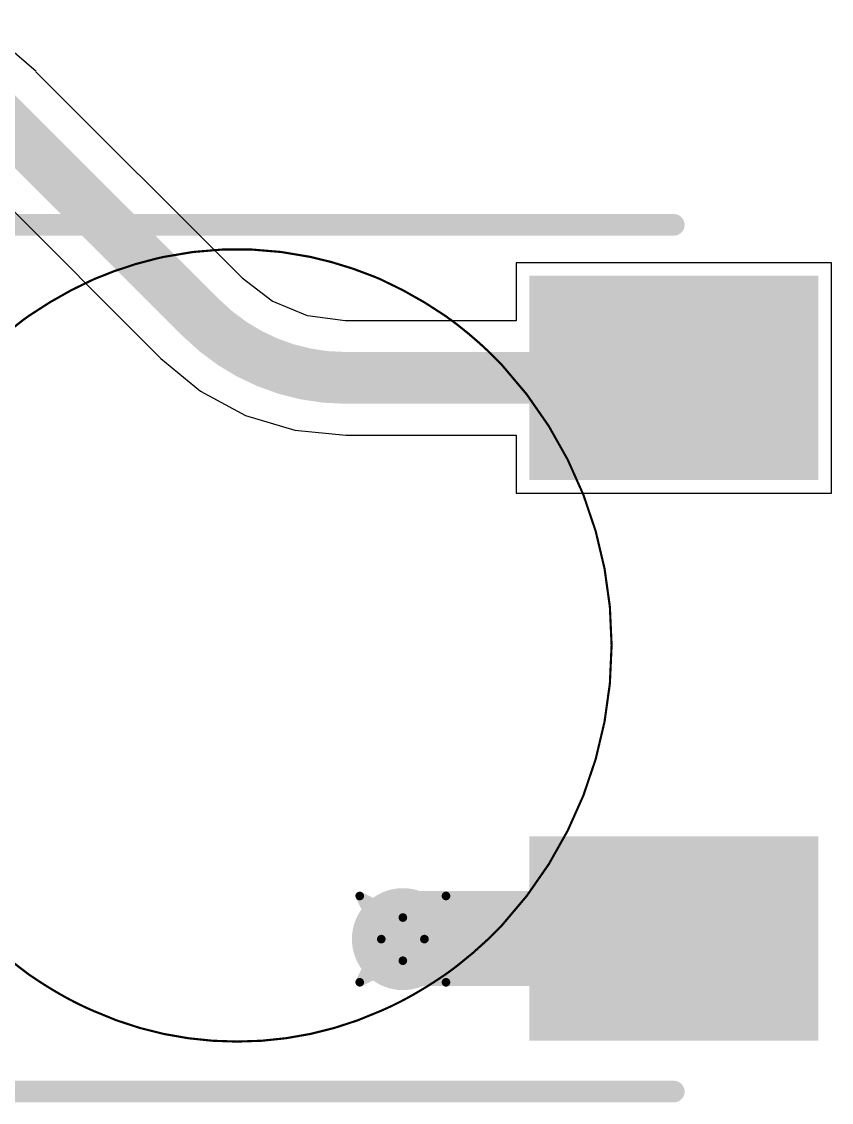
# Model space of a CAD drawing. Header units: inches. Extents: x -11 to 1110, y -7 to 455.
# Drawn here: x 656.67 to 661.44, y 268.26 to 274.62 of the extents above; entities that cross this region are included whole.
import ezdxf

# ---------------------------------------------------------------- set-up
doc = ezdxf.new("R2010")
doc.units = ezdxf.units.IN
for name, color, linetype in [('Bottom Layer', 5, 'Continuous'), ('Drill Drawing', 1, 'Continuous'), ('Mechanical 7', 56, 'Continuous'), ('Top Layer', 1, 'Continuous'), ('Top Overlay', 2, 'Continuous'), ('Top Paste', 8, 'Continuous'), ('Top Solder', 216, 'Continuous'), ('Via Holes', 16, 'Continuous')]:
    doc.layers.add(name, color=color, linetype=linetype)

msp = doc.modelspace()

# ---------------------------------------------------------------- hatches: boundary and pattern name
at = {"layer": 'Bottom Layer'}
h = msp.add_hatch(color=5, dxfattribs=at)
edge = h.paths.add_edge_path()
edge.add_arc((658.9198, 269.2167), 0.3, 0, 360)
at = {"layer": 'Top Layer'}
for points in [[(661.2654, 272.0201), (659.7654, 272.0201), (659.7654, 273.0201), (661.2654, 273.0201)], [(659.7654, 269.7201), (661.2654, 269.7201), (661.2654, 268.7201), (659.7654, 268.7201)]]:
    msp.add_hatch(color=1, dxfattribs=at).paths.add_polyline_path(points)
h = msp.add_hatch(color=1, dxfattribs=at)
edge = h.paths.add_edge_path()
edge.add_arc((658.9198, 269.2167), 0.3, 0, 360)
at = {"layer": 'Top Paste'}
for points in [[(661.2654, 272.0201), (659.7654, 272.0201), (659.7654, 273.0201), (661.2654, 273.0201)], [(659.7654, 269.7201), (661.2654, 269.7201), (661.2654, 268.7201), (659.7654, 268.7201)]]:
    msp.add_hatch(color=8, dxfattribs=at).paths.add_polyline_path(points)
at = {"layer": 'Top Solder'}
for points in [[(661.367, 271.9185), (659.6638, 271.9185), (659.6638, 273.1217), (661.367, 273.1217)], [(659.6638, 269.8217), (661.367, 269.8217), (661.367, 268.6185), (659.6638, 268.6185)]]:
    msp.add_hatch(color=216, dxfattribs=at).paths.add_polyline_path(points)
at = {"layer": 'Via Holes'}
h = msp.add_hatch(color=7, dxfattribs=at)
edge = h.paths.add_edge_path()
edge.add_arc((658.9198, 269.2167), 0.15, 0, 360)

# ---------------------------------------------------------------- linework, layer by layer
at = {"layer": 'Drill Drawing'}
for points in [[(658.6658, 269.4707, 0.0508, 0.0508, 0), (658.9198, 269.3437, 0.0508, 0.0508, 0)], [(658.6658, 269.4707, 0.0508, 0.0508, 0), (658.7928, 269.2167, 0.0508, 0.0508, 0)], [(658.9198, 269.3437, 0.0508, 0.0508, 0), (659.1738, 269.4707, 0.0508, 0.0508, 0)], [(659.0468, 269.2167, 0.0508, 0.0508, 0), (659.1738, 269.4707, 0.0508, 0.0508, 0)], [(658.6658, 268.9627, 0.0508, 0.0508, 0), (658.7928, 269.2167, 0.0508, 0.0508, 0)], [(659.0468, 269.2167, 0.0508, 0.0508, 0), (659.1738, 268.9627, 0.0508, 0.0508, 0)], [(658.6658, 268.9627, 0.0508, 0.0508, 0), (658.9198, 269.0897, 0.0508, 0.0508, 0)], [(658.9198, 269.0897, 0.0508, 0.0508, 0), (659.1738, 268.9627, 0.0508, 0.0508, 0)]]:
    msp.add_lwpolyline(points, format="xyseb", dxfattribs=at)
for points in [[(658.6531, 269.4707, 0.0254, 0.0254, 1), (658.6785, 269.4707, 0.0254, 0.0254, 1)], [(658.6531, 269.4707, 0.0254, 0.0254, 1), (658.6785, 269.4707, 0.0254, 0.0254, 1)], [(659.1611, 269.4707, 0.0254, 0.0254, 1), (659.1865, 269.4707, 0.0254, 0.0254, 1)], [(659.1611, 269.4707, 0.0254, 0.0254, 1), (659.1865, 269.4707, 0.0254, 0.0254, 1)], [(658.9071, 269.3437, 0.0254, 0.0254, 1), (658.9325, 269.3437, 0.0254, 0.0254, 1)], [(658.9071, 269.3437, 0.0254, 0.0254, 1), (658.9325, 269.3437, 0.0254, 0.0254, 1)], [(658.7801, 269.2167, 0.0254, 0.0254, 1), (658.8055, 269.2167, 0.0254, 0.0254, 1)], [(658.7801, 269.2167, 0.0254, 0.0254, 1), (658.8055, 269.2167, 0.0254, 0.0254, 1)], [(659.0341, 269.2167, 0.0254, 0.0254, 1), (659.0595, 269.2167, 0.0254, 0.0254, 1)], [(659.0341, 269.2167, 0.0254, 0.0254, 1), (659.0595, 269.2167, 0.0254, 0.0254, 1)], [(658.9071, 269.0897, 0.0254, 0.0254, 1), (658.9325, 269.0897, 0.0254, 0.0254, 1)], [(658.9071, 269.0897, 0.0254, 0.0254, 1), (658.9325, 269.0897, 0.0254, 0.0254, 1)], [(658.6531, 268.9627, 0.0254, 0.0254, 1), (658.6785, 268.9627, 0.0254, 0.0254, 1)], [(658.6531, 268.9627, 0.0254, 0.0254, 1), (658.6785, 268.9627, 0.0254, 0.0254, 1)], [(659.1611, 268.9627, 0.0254, 0.0254, 1), (659.1865, 268.9627, 0.0254, 0.0254, 1)], [(659.1611, 268.9627, 0.0254, 0.0254, 1), (659.1865, 268.9627, 0.0254, 0.0254, 1)]]:
    msp.add_lwpolyline(points, format="xyseb", close=True, dxfattribs=at)
at = {"layer": 'Mechanical 7'}
for points in [[(657.1003, 273.1009, 0.0127, 0.0127, -0.043682), (657.4707, 273.2231, 0.0127, 0.0127, 0)], [(657.4707, 273.2231, 0.0127, 0.0127, -0.005195), (657.5131, 273.2325, 0.0127, 0.0127, 0)], [(657.5131, 273.2325, 0.0127, 0.0127, -0.104421), (658.3742, 273.2325, 0.0127, 0.0127, 0)], [(658.3742, 273.2325, 0.0127, 0.0127, -0.044079), (658.7472, 273.1176, 0.0127, 0.0127, 0)], [(656.7178, 272.8854, 0.0127, 0.0127, -0.045449), (657.1002, 273.1009, 0.0127, 0.0127, 0)], [(658.7472, 273.1176, 0.0127, 0.0127, -0.004579), (658.7873, 273.1009, 0.0127, 0.0127, 0)], [(658.7873, 273.1009, 0.0127, 0.0127, -0.044871), (659.1697, 272.8854, 0.0127, 0.0127, 0)], [(656.3834, 272.5954, 0.0127, 0.0127, -0.043849), (656.6824, 272.8599, 0.0127, 0.0127, 0)], [(656.6824, 272.8599, 0.0127, 0.0127, -0.005298), (656.7178, 272.8854, 0.0127, 0.0127, 0)], [(659.1697, 272.8854, 0.0127, 0.0127, -0.030448), (659.3762, 272.7199, 0.0127, 0.0127, 0)], [(659.3762, 272.7199, 0.0127, 0.0127, -0.01884), (659.5038, 272.5954, 0.0127, 0.0127, 0)], [(659.5038, 272.5954, 0.0127, 0.0127, -0.189581), (660.149, 270.9469, 0.0127, 0.0127, 0)], [(660.149, 270.9469, 0.0127, 0.0127, -0.189562), (659.5038, 269.2987, 0.0127, 0.0127, 0)], [(656.7178, 269.0084, 0.0127, 0.0127, -0.048593), (656.3834, 269.2987, 0.0127, 0.0127, 0)], [(659.5038, 269.2987, 0.0127, 0.0127, -0.038342), (659.2403, 269.0605, 0.0127, 0.0127, 0)], [(659.2403, 269.0605, 0.0127, 0.0127, -0.010407), (659.1697, 269.0084, 0.0127, 0.0127, 0)], [(656.7178, 269.0084, 0.0127, 0.0127, 0), (656.7545, 268.9836, 0.0127, 0.0127, 0)], [(656.829, 268.9358, 0.0127, 0.0127, -0.008159), (656.7545, 268.9836, 0.0127, 0.0127, 0)], [(659.1697, 269.0084, 0.0127, 0.0127, -0.011616), (659.0584, 268.9358, 0.0127, 0.0127, 0)], [(656.9047, 268.8907, 0.0127, 0.0127, -0.009307), (656.829, 268.9358, 0.0127, 0.0127, 0)], [(659.0584, 268.9358, 0.0127, 0.0127, -0.009184), (658.9826, 268.8907, 0.0127, 0.0127, 0)], [(656.9819, 268.8489, 0.0127, 0.0127, -0.010507), (656.9047, 268.8907, 0.0127, 0.0127, 0)], [(657.1002, 268.7932, 0.0127, 0.0127, -0.018107), (656.9819, 268.8489, 0.0127, 0.0127, 0)], [(658.9055, 268.8489, 0.0127, 0.0127, -0.011663), (658.827, 268.8108, 0.0127, 0.0127, 0)], [(658.9826, 268.8907, 0.0127, 0.0127, -0.010399), (658.9055, 268.8489, 0.0127, 0.0127, 0)], [(657.5131, 268.6584, 0.0127, 0.0127, -0.053918), (657.1003, 268.7932, 0.0127, 0.0127, 0)], [(658.7873, 268.7932, 0.0127, 0.0127, -0.053693), (658.3742, 268.6584, 0.0127, 0.0127, 0)], [(658.827, 268.8108, 0.0127, 0.0127, -0.006318), (658.7873, 268.7932, 0.0127, 0.0127, 0)], [(657.9438, 268.6136, 0.0127, 0.0127, -0.05214), (657.5131, 268.6584, 0.0127, 0.0127, 0)], [(658.3742, 268.6584, 0.0127, 0.0127, -0.052182), (657.9438, 268.6136, 0.0127, 0.0127, 0)]]:
    msp.add_lwpolyline(points, format="xyseb", dxfattribs=at)
for points in [[(657.4675, 273.2231, 0.00635, 0.00635, 1), (657.4739, 273.2231, 0.00635, 0.00635, 1)], [(657.4675, 273.2231, 0.00635, 0.00635, 1), (657.4739, 273.2231, 0.00635, 0.00635, 1)], [(657.5099, 273.2325, 0.00635, 0.00635, 1), (657.5162, 273.2325, 0.00635, 0.00635, 1)], [(657.5099, 273.2325, 0.00635, 0.00635, 1), (657.5162, 273.2325, 0.00635, 0.00635, 1)], [(658.371, 273.2325, 0.00635, 0.00635, 1), (658.3773, 273.2325, 0.00635, 0.00635, 1)], [(658.371, 273.2325, 0.00635, 0.00635, 1), (658.3773, 273.2325, 0.00635, 0.00635, 1)], [(657.0971, 273.1009, 0.00635, 0.00635, 1), (657.1034, 273.1009, 0.00635, 0.00635, 1)], [(657.0971, 273.1009, 0.00635, 0.00635, 1), (657.1034, 273.1009, 0.00635, 0.00635, 1)], [(658.7441, 273.1176, 0.00635, 0.00635, 1), (658.7504, 273.1176, 0.00635, 0.00635, 1)], [(658.7441, 273.1176, 0.00635, 0.00635, 1), (658.7504, 273.1176, 0.00635, 0.00635, 1)], [(658.7841, 273.1009, 0.00635, 0.00635, 1), (658.7905, 273.1009, 0.00635, 0.00635, 1)], [(658.7841, 273.1009, 0.00635, 0.00635, 1), (658.7905, 273.1009, 0.00635, 0.00635, 1)], [(656.6792, 272.8599, 0.00635, 0.00635, 1), (656.6855, 272.8599, 0.00635, 0.00635, 1)], [(656.6792, 272.8599, 0.00635, 0.00635, 1), (656.6855, 272.8599, 0.00635, 0.00635, 1)], [(656.7147, 272.8854, 0.00635, 0.00635, 1), (656.721, 272.8854, 0.00635, 0.00635, 1)], [(656.7147, 272.8854, 0.00635, 0.00635, 1), (656.721, 272.8854, 0.00635, 0.00635, 1)], [(659.1665, 272.8854, 0.00635, 0.00635, 1), (659.1729, 272.8854, 0.00635, 0.00635, 1)], [(659.1665, 272.8854, 0.00635, 0.00635, 1), (659.1729, 272.8854, 0.00635, 0.00635, 1)], [(659.3731, 272.7199, 0.00635, 0.00635, 1), (659.3794, 272.7199, 0.00635, 0.00635, 1)], [(659.3731, 272.7199, 0.00635, 0.00635, 1), (659.3794, 272.7199, 0.00635, 0.00635, 1)], [(659.5006, 272.5954, 0.00635, 0.00635, 1), (659.507, 272.5954, 0.00635, 0.00635, 1)], [(659.5006, 272.5954, 0.00635, 0.00635, 1), (659.507, 272.5954, 0.00635, 0.00635, 1)], [(660.1458, 270.9469, 0.00635, 0.00635, 1), (660.1522, 270.9469, 0.00635, 0.00635, 1)], [(660.1458, 270.9469, 0.00635, 0.00635, 1), (660.1522, 270.9469, 0.00635, 0.00635, 1)], [(659.5006, 269.2987, 0.00635, 0.00635, 1), (659.507, 269.2987, 0.00635, 0.00635, 1)], [(659.5006, 269.2987, 0.00635, 0.00635, 1), (659.507, 269.2987, 0.00635, 0.00635, 1)], [(659.2371, 269.0605, 0.00635, 0.00635, 1), (659.2435, 269.0605, 0.00635, 0.00635, 1)], [(659.2371, 269.0605, 0.00635, 0.00635, 1), (659.2435, 269.0605, 0.00635, 0.00635, 1)], [(656.7147, 269.0084, 0.00635, 0.00635, 1), (656.721, 269.0084, 0.00635, 0.00635, 1)], [(656.7147, 269.0084, 0.00635, 0.00635, 1), (656.721, 269.0084, 0.00635, 0.00635, 1)], [(656.7514, 268.9836, 0.00635, 0.00635, 1), (656.7577, 268.9836, 0.00635, 0.00635, 1)], [(656.7514, 268.9836, 0.00635, 0.00635, 1), (656.7577, 268.9836, 0.00635, 0.00635, 1)], [(659.1665, 269.0084, 0.00635, 0.00635, 1), (659.1729, 269.0084, 0.00635, 0.00635, 1)], [(659.1665, 269.0084, 0.00635, 0.00635, 1), (659.1729, 269.0084, 0.00635, 0.00635, 1)], [(656.8258, 268.9358, 0.00635, 0.00635, 1), (656.8321, 268.9358, 0.00635, 0.00635, 1)], [(656.8258, 268.9358, 0.00635, 0.00635, 1), (656.8321, 268.9358, 0.00635, 0.00635, 1)], [(659.0552, 268.9358, 0.00635, 0.00635, 1), (659.0616, 268.9358, 0.00635, 0.00635, 1)], [(659.0552, 268.9358, 0.00635, 0.00635, 1), (659.0616, 268.9358, 0.00635, 0.00635, 1)], [(656.9015, 268.8907, 0.00635, 0.00635, 1), (656.9079, 268.8907, 0.00635, 0.00635, 1)], [(656.9015, 268.8907, 0.00635, 0.00635, 1), (656.9079, 268.8907, 0.00635, 0.00635, 1)], [(656.9787, 268.8489, 0.00635, 0.00635, 1), (656.985, 268.8489, 0.00635, 0.00635, 1)], [(656.9787, 268.8489, 0.00635, 0.00635, 1), (656.985, 268.8489, 0.00635, 0.00635, 1)], [(658.9023, 268.8489, 0.00635, 0.00635, 1), (658.9086, 268.8489, 0.00635, 0.00635, 1)], [(658.9023, 268.8489, 0.00635, 0.00635, 1), (658.9086, 268.8489, 0.00635, 0.00635, 1)], [(658.9794, 268.8907, 0.00635, 0.00635, 1), (658.9858, 268.8907, 0.00635, 0.00635, 1)], [(658.9794, 268.8907, 0.00635, 0.00635, 1), (658.9858, 268.8907, 0.00635, 0.00635, 1)], [(657.0971, 268.7932, 0.00635, 0.00635, 1), (657.1034, 268.7932, 0.00635, 0.00635, 1)], [(657.0971, 268.7932, 0.00635, 0.00635, 1), (657.1034, 268.7932, 0.00635, 0.00635, 1)], [(658.7841, 268.7932, 0.00635, 0.00635, 1), (658.7905, 268.7932, 0.00635, 0.00635, 1)], [(658.7841, 268.7932, 0.00635, 0.00635, 1), (658.7905, 268.7932, 0.00635, 0.00635, 1)], [(658.8239, 268.8108, 0.00635, 0.00635, 1), (658.8302, 268.8108, 0.00635, 0.00635, 1)], [(658.8239, 268.8108, 0.00635, 0.00635, 1), (658.8302, 268.8108, 0.00635, 0.00635, 1)], [(657.5099, 268.6584, 0.00635, 0.00635, 1), (657.5162, 268.6584, 0.00635, 0.00635, 1)], [(657.5099, 268.6584, 0.00635, 0.00635, 1), (657.5162, 268.6584, 0.00635, 0.00635, 1)], [(658.371, 268.6584, 0.00635, 0.00635, 1), (658.3773, 268.6584, 0.00635, 0.00635, 1)], [(658.371, 268.6584, 0.00635, 0.00635, 1), (658.3773, 268.6584, 0.00635, 0.00635, 1)], [(657.9406, 268.6136, 0.00635, 0.00635, 1), (657.947, 268.6136, 0.00635, 0.00635, 1)], [(657.9406, 268.6136, 0.00635, 0.00635, 1), (657.947, 268.6136, 0.00635, 0.00635, 1)]]:
    msp.add_lwpolyline(points, format="xyseb", close=True, dxfattribs=at)
at = {"layer": 'Top Layer'}
for p, q in [((656.7609, 274.3238), (656.4174, 274.6172)), ((656.7592, 274.3221), (656.7609, 274.3238)), ((657.9711, 273.1103), (656.7592, 274.3221)), ((656.2831, 273.846), (657.4949, 272.6341)), ((661.4432, 273.1979), (659.5876, 273.1979)), ((659.5876, 273.1979), (659.5876, 272.8567)), ((661.4432, 271.8423), (661.4432, 273.1979)), ((657.9731, 273.1072), (657.9711, 273.1103)), ((658.1497, 272.9717), (657.9731, 273.1072)), ((658.3588, 272.8851), (658.1497, 272.9717)), ((658.5795, 272.856), (658.3588, 272.8851)), ((658.5831, 272.8567), (658.5795, 272.856)), ((659.5876, 272.8567), (658.5831, 272.8567)), ((657.4949, 272.6341), (657.4943, 272.6335)), ((657.4943, 272.6335), (657.7276, 272.442)), ((657.7276, 272.442), (657.9938, 272.2997)), ((657.9938, 272.2997), (658.2827, 272.212)), ((658.2827, 272.212), (658.5831, 272.1825)), ((658.5831, 272.1825), (658.5831, 272.1834)), ((658.5831, 272.1834), (659.5876, 272.1834)), ((659.5876, 272.1834), (659.5876, 271.8423)), ((659.5876, 271.8423), (661.4432, 271.8423))]:
    msp.add_line(p, q, dxfattribs=at)
for points in [[(656.5211, 274.0841, 0.3048, 0.3048, 0), (657.733, 272.8722, 0.3048, 0.3048, 0)], [(658.5831, 272.5201, 0.3048, 0.3048, -0.198912), (657.733, 272.8722, 0.3048, 0.3048, 0)], [(658.5831, 272.5201, 0.3048, 0.3048, 0), (660.5154, 272.5201, 0.3048, 0.3048, 0)], [(658.9198, 269.2201, 0.5588, 0.5588, 0), (660.5154, 269.2201, 0.5588, 0.5588, 0)]]:
    msp.add_lwpolyline(points, format="xyseb", dxfattribs=at)
for points in [[(657.6568, 272.8722, 0.1524, 0.1524, 1), (657.8092, 272.8722, 0.1524, 0.1524, 1)], [(657.6568, 272.8722, 0.1524, 0.1524, 1), (657.8092, 272.8722, 0.1524, 0.1524, 1)], [(658.5069, 272.5201, 0.1524, 0.1524, 1), (658.6593, 272.5201, 0.1524, 0.1524, 1)], [(658.5069, 272.5201, 0.1524, 0.1524, 1), (658.6593, 272.5201, 0.1524, 0.1524, 1)], [(660.4392, 272.5201, 0.1524, 0.1524, 1), (660.5916, 272.5201, 0.1524, 0.1524, 1)], [(658.7801, 269.2201, 0.2794, 0.2794, 1), (659.0595, 269.2201, 0.2794, 0.2794, 1)], [(660.3757, 269.2201, 0.2794, 0.2794, 1), (660.6551, 269.2201, 0.2794, 0.2794, 1)]]:
    msp.add_lwpolyline(points, format="xyseb", close=True, dxfattribs=at)
at = {"layer": 'Top Overlay'}
for points in [[(655.5154, 273.4209, 0.127, 0.127, 0), (660.5154, 273.4209, 0.127, 0.127, 0)], [(655.5154, 268.3193, 0.127, 0.127, 0), (660.5154, 268.3193, 0.127, 0.127, 0)]]:
    msp.add_lwpolyline(points, format="xyseb", dxfattribs=at)
for points in [[(660.4837, 273.4209, 0.0635, 0.0635, 1), (660.5472, 273.4209, 0.0635, 0.0635, 1)], [(660.4837, 268.3193, 0.0635, 0.0635, 1), (660.5472, 268.3193, 0.0635, 0.0635, 1)]]:
    msp.add_lwpolyline(points, format="xyseb", close=True, dxfattribs=at)

doc.saveas('drawing.dxf')
